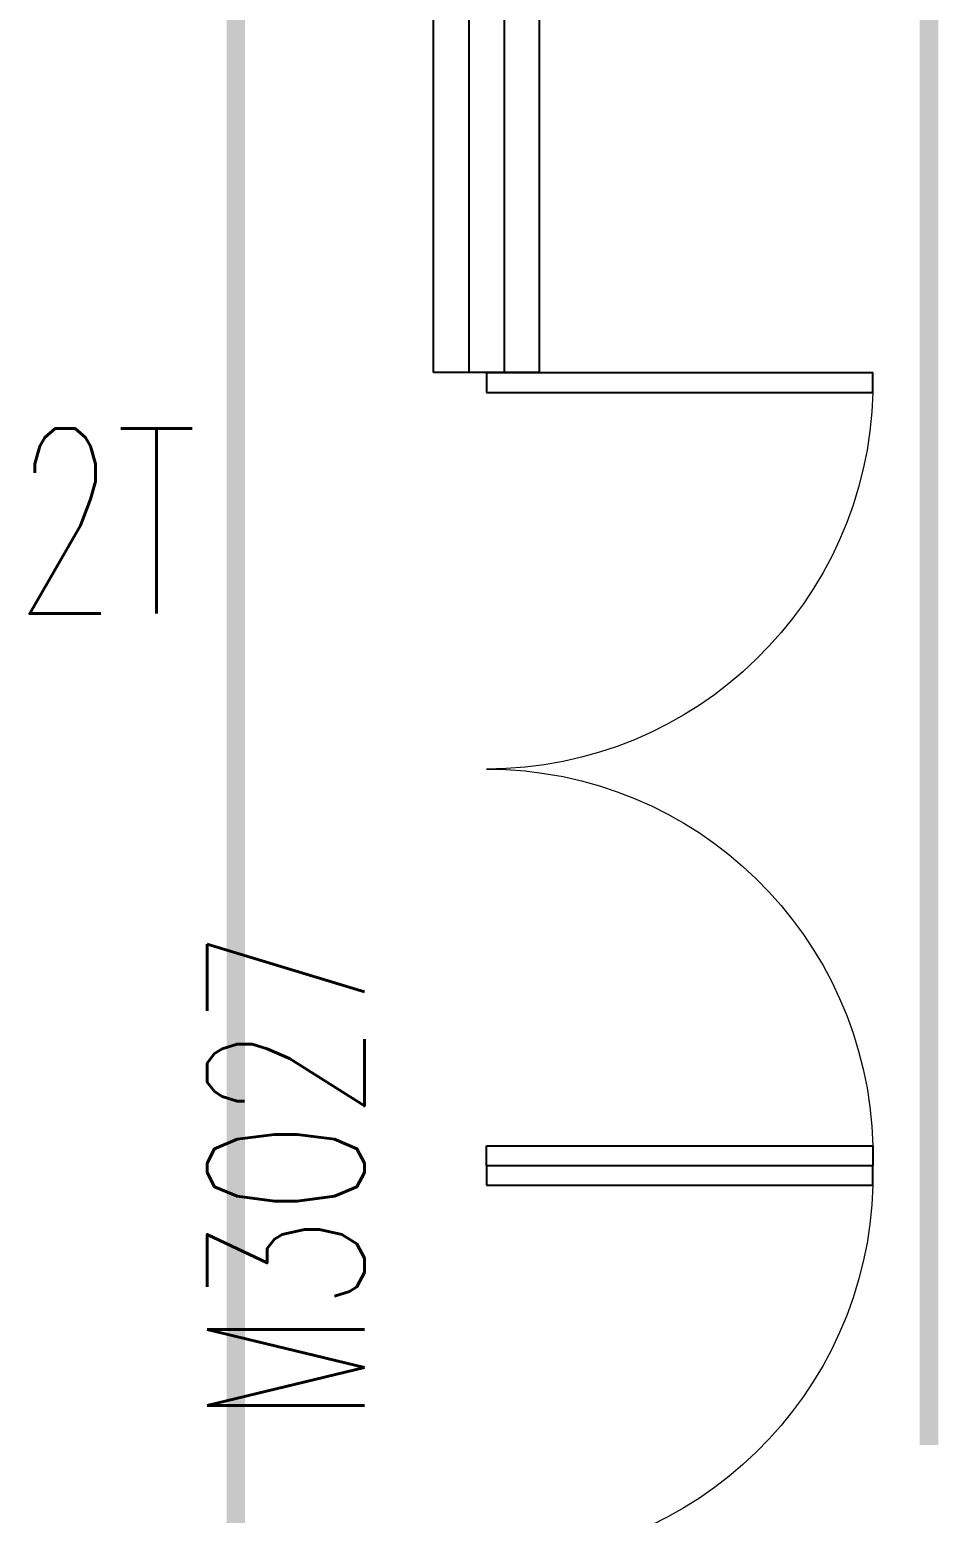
# Model space of a CAD drawing. Extents: x -6243262 to 3079315, y -2914302 to 172723.
# Drawn here: x -5824746 to -5823026, y -777382 to -774575 of the extents above; entities that cross this region are included whole.
import ezdxf

# ---------------------------------------------------------------- set-up
doc = ezdxf.new("R2010")
doc.units = 0
doc.header["$LTSCALE"] = 1000
for name, color, linetype in [('TEL_TEXT', 7, 'Continuous'), ('WINDOW', 4, 'Continuous'), ('WINDOW_TEXT', 7, 'Continuous'), ('WIRE-通讯', 4, 'Continuous')]:
    doc.layers.add(name, color=color, linetype=linetype)
doc.styles.add('_TCH_WINDOW', font='SIMPLEX', dxfattribs={"height": 3.5, "bigfont": 'GBCBIG'})
doc.styles.add('_TEL_DIM', font='SIMPLEX', dxfattribs={"width": 0.8, "height": 3.5, "bigfont": 'HZTXT'})

# ---------------------------------------------------------------- blocks, each defined once
blk = doc.blocks.new('$DorLib2D$00000002')
at = {"color": 0}
for p, q in [((-0.5, 0), (-0.5, 0.4875)), ((-0.475, 0.4875), (-0.5, 0.4875)), ((-0.475, 0), (-0.475, 0.4875)), ((0.475, 0), (0.475, 0.4875)), ((0.475, 0.4875), (0.5, 0.4875)), ((0.5, 0), (0.5, 0.4875)), ((-0.5, 0), (-0.475, 0)), ((0.5, 0), (0.475, 0))]:
    blk.add_line(p, q, dxfattribs=at)
at = {"color": 0, "lineweight": 13}
for centre, start, end in [((-0.4875, 0), 0, 88.5307), ((0.4875, 0), 91.4693, 180)]:
    blk.add_arc(centre, 0.4875, start, end, dxfattribs=at)
blk = doc.blocks.new('$WINLIB2D$00000001')
at = {"color": 0}
for points in [[(-0.5, 0.5), (-0.5, -0.5)], [(-0.5, 0.5), (0.5, 0.5)], [(0.5, -0.5), (0.5, 0.5)], [(0.5, 0.16667), (-0.5, 0.16667)], [(0.5, -0.16667), (-0.5, -0.16667)], [(-0.5, -0.5), (0.5, -0.5)]]:
    blk.add_lwpolyline(points, dxfattribs=at)
blk = doc.blocks.new('45645')
at = {"layer": 'WINDOW', "color": 8, "rotation": 90}
for name, p, xscale, yscale, zscale in [('$WINLIB2D$00000001', (1311008.9, -1131463.4), 3900.000000002212, -200, 3900.000000002212), ('$DorLib2D$00000002', (1311008.9, -1135663.4), 1500, -1500, 1500)]:
    blk.add_blockref(name, p, dxfattribs=dict(at, xscale=xscale, yscale=yscale, zscale=zscale))
at = {"layer": 'WINDOW', "color": 8}
ref = blk.add_blockref('$DorLib2D$00000002', (1311008.9, -1134163.4), dxfattribs=dict(at, xscale=1500, yscale=-1500, zscale=1500, rotation=90))
ref.add_attrib('A', 'M3027', (1310777.8, -1135403.7), dxfattribs={"layer": 'WINDOW_TEXT', "color": 8, "height": 297.5, "rotation": 90, "style": '_TCH_WINDOW', "width": 0.705882})

msp = doc.modelspace()

# ---------------------------------------------------------------- linework, layer by layer
at = {"layer": 'WIRE-通讯', "linetype": 'Continuous', "const_width": 35}
for points in [[(-5823043.8, -777252.3), (-5823043.8, -767723.6)], [(-5824355.8, -777414.9), (-5824355.8, -773523.6)]]:
    msp.add_lwpolyline(points, dxfattribs=at)

# ---------------------------------------------------------------- block references
at = {"layer": 'WIRE-通讯', "linetype": 'Continuous'}
msp.add_blockref('45645', (-7134890.2, 358189.8), dxfattribs=at)

# ---------------------------------------------------------------- texts
at = {"layer": 'TEL_TEXT', "style": '_TEL_DIM', "width": 0.64}
msp.add_text('2T', height=350, dxfattribs=at).set_placement((-5824774.6, -775679.6))

doc.saveas('drawing.dxf')
